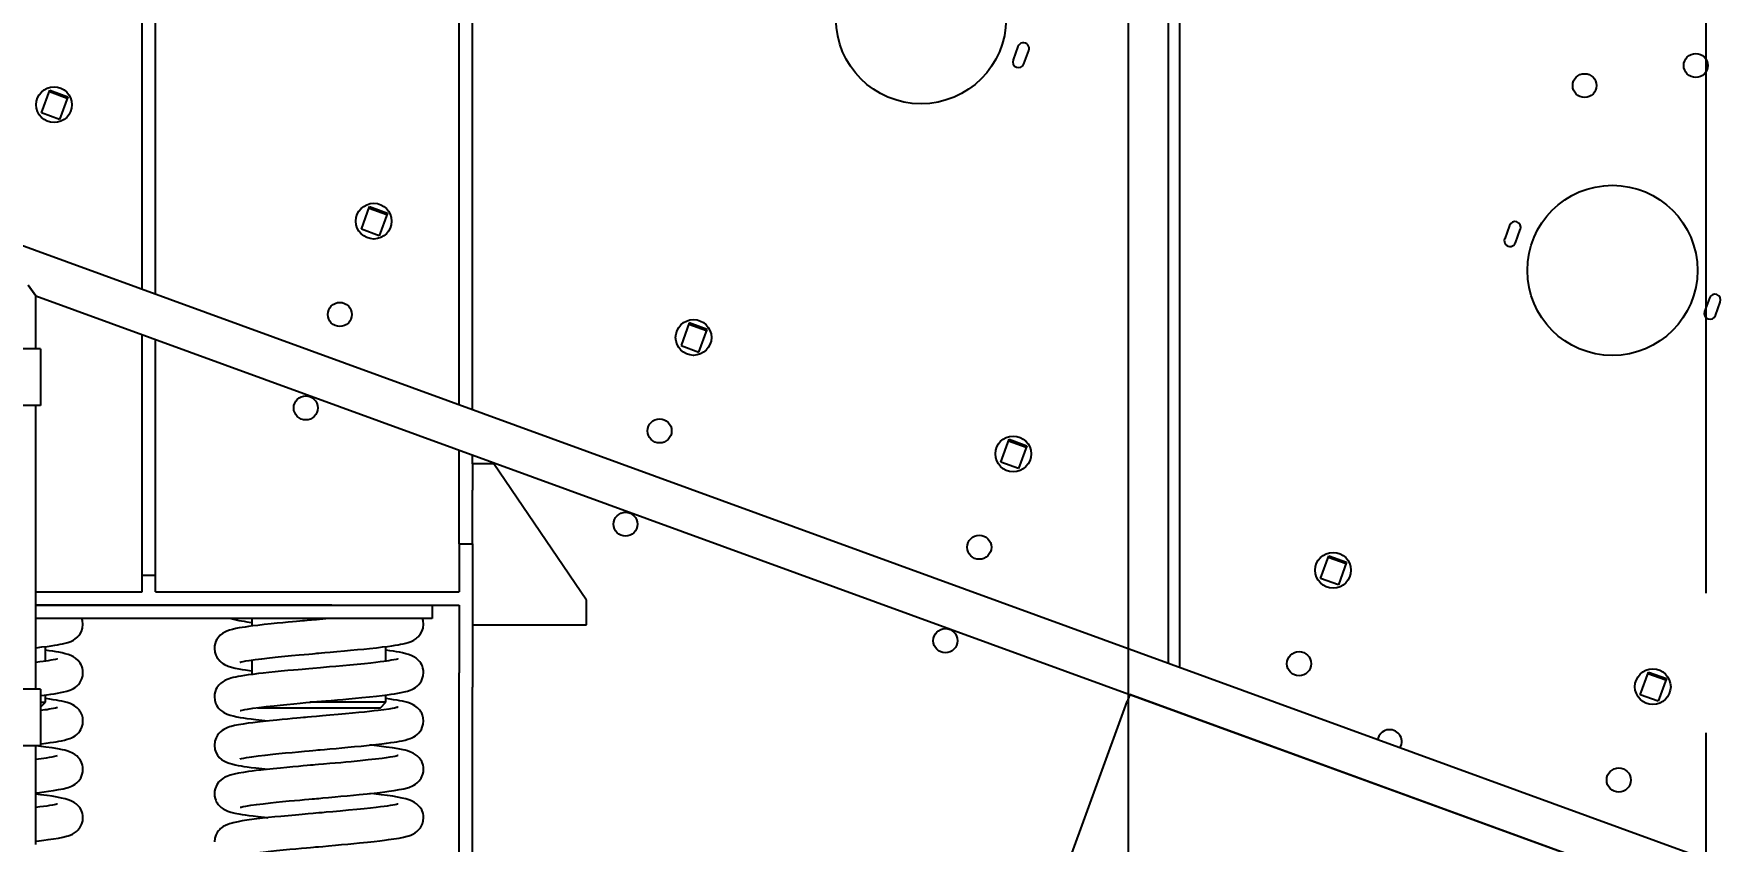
# Model space of a CAD drawing. Header units: millimetres. Extents: x 0 to 55611, y 0 to 32827.
# Drawn here: x 19428 to 20939, y 28227 to 28950 of the extents above; entities that cross this region are included whole.
import ezdxf

# ---------------------------------------------------------------- set-up
doc = ezdxf.new("R2010")
doc.units = ezdxf.units.MM
doc.header["$LTSCALE"] = 10
doc.header["$PDSIZE"] = -1
doc.linetypes.add('CENTER', pattern=[50.8, 31.75, -6.35, 6.35, -6.35])
doc.linetypes.add('SLD-Continua', pattern=[0])
for name, color, linetype in [('EQUIPO', 30, 'SLD-Continua'), ('FIMSA-CENTROS', 3, 'CENTER'), ('STRUC', 5, 'SLD-Continua')]:
    doc.layers.add(name, color=color, linetype=linetype)
doc.styles.add('1', font='romans.shx', dxfattribs={"height": 125})
doc.dimstyles.new('50', dxfattribs={"dimscale": 0, "dimtxt": 125, "dimasz": 125, "dimexe": 125, "dimexo": 125, "dimgap": 50, "dimtad": 1, "dimdec": 0, "dimlfac": 49.861111, "dimzin": 1, "dimtxsty": '1', "dimcen": 2.5, "dimclrd": 1, "dimclre": 1, "dimadec": 0, "dimazin": 0, "dimtfac": 1, "dimtdec": 0, "dimtmove": 0, "dimatfit": 3, "dimfxl": 1, "dimtzin": 1, "dimarcsym": 0})

# ---------------------------------------------------------------- blocks, each defined once
blk = doc.blocks.new('*D107')
at = {"color": 1, "lineweight": -2, "transparency": 16777216}
for p, q in [((17583.4, 28887.9), (17583.4, 31015.6)), ((29013, 23894.3), (29013, 31015.6)), ((28888, 30890.6), (17708.4, 30890.6))]:
    blk.add_line(p, q, dxfattribs=at)
at = {"color": 1, "transparency": 16777216}
for points in [[(17708.4, 30911.4), (17708.4, 30869.8), (17583.4, 30890.6)], [(28888, 30911.4), (28888, 30869.8), (29013, 30890.6)]]:
    blk.add_solid(points, dxfattribs=at)
at = {"layer": 'Defpoints', "color": 0, "transparency": 16777216}
for p in [(17583.4, 30890.6), (17583.4, 28762.9), (29013, 23769.3)]:
    blk.add_point(p, dxfattribs=at)
at = {"color": 0, "transparency": 16777216, "insert": (23298.2, 31003.1), "char_height": 125, "attachment_point": 5, "style": '1'}
blk.add_mtext('11430', dxfattribs=at)
blk = doc.blocks.new('*D108')
at = {"color": 1, "lineweight": -2, "transparency": 16777216}
for p, q in [((17583.4, 28887.9), (17583.4, 30587.3)), ((20408.4, 27752.3), (20408.4, 30587.3)), ((17708.4, 30462.3), (20283.4, 30462.3))]:
    blk.add_line(p, q, dxfattribs=at)
at = {"color": 1, "transparency": 16777216}
for points in [[(17708.4, 30483.1), (17708.4, 30441.4), (17583.4, 30462.3)], [(20283.4, 30483.1), (20283.4, 30441.4), (20408.4, 30462.3)]]:
    blk.add_solid(points, dxfattribs=at)
at = {"layer": 'Defpoints', "color": 0, "transparency": 16777216}
for p in [(20408.4, 30462.3), (17583.4, 28762.9), (20408.4, 27627.3)]:
    blk.add_point(p, dxfattribs=at)
at = {"color": 0, "transparency": 16777216, "insert": (18995.9, 30574.8), "char_height": 125, "attachment_point": 5, "style": '1'}
blk.add_mtext('2825', dxfattribs=at)
blk = doc.blocks.new('*D109')
at = {"color": 1, "lineweight": -2, "transparency": 16777216}
for p, q in [((20408.4, 27752.3), (20408.4, 30587.3)), ((20926, 28448.7), (20926, 30587.3)), ((20533.4, 30462.3), (20801, 30462.3))]:
    blk.add_line(p, q, dxfattribs=at)
at = {"color": 1, "transparency": 16777216}
for points in [[(20533.4, 30483.1), (20533.4, 30441.4), (20408.4, 30462.3)], [(20801, 30483.1), (20801, 30441.4), (20926, 30462.3)]]:
    blk.add_solid(points, dxfattribs=at)
at = {"layer": 'Defpoints', "color": 0, "transparency": 16777216}
for p in [(20926, 30462.3), (20926, 28323.7), (20408.4, 27627.3)]:
    blk.add_point(p, dxfattribs=at)
at = {"color": 0, "transparency": 16777216, "insert": (20667.2, 30574.8), "char_height": 125, "attachment_point": 5, "style": '1'}
blk.add_mtext('518', dxfattribs=at)
blk = doc.blocks.new('*D110')
at = {"color": 1, "lineweight": -2, "transparency": 16777216}
for p, q in [((20926, 28448.7), (20926, 30587.3)), ((29013, 23894.3), (29013, 30587.3)), ((21051, 30462.3), (28888, 30462.3))]:
    blk.add_line(p, q, dxfattribs=at)
at = {"color": 1, "transparency": 16777216}
for points in [[(21051, 30483.1), (21051, 30441.4), (20926, 30462.3)], [(28888, 30483.1), (28888, 30441.4), (29013, 30462.3)]]:
    blk.add_solid(points, dxfattribs=at)
at = {"layer": 'Defpoints', "color": 0, "transparency": 16777216}
for p in [(29013, 30462.3), (20926, 28323.7), (29013, 23769.3)]:
    blk.add_point(p, dxfattribs=at)
at = {"color": 0, "transparency": 16777216, "insert": (24969.5, 30574.8), "char_height": 125, "attachment_point": 5, "style": '1'}
blk.add_mtext('8087', dxfattribs=at)

msp = doc.modelspace()

# ---------------------------------------------------------------- linework, layer by layer
at = {"color": 7, "linetype": 'SLD-Continua', "lineweight": 25}
for p, q in [((19434, 28667.6), (19334, 28667.6)), ((19434, 28667.6), (19434, 28666.8)), ((19434, 28666.8), (19434, 28617.6)), ((19434, 28616.8), (19334, 28616.8)), ((19434, 28617.6), (19434, 28616.8)), ((19433.9, 28362.8), (19333.9, 28362.8)), ((19433.9, 28362.8), (19433.9, 28362)), ((19433.9, 28362), (19433.9, 28312.8)), ((19433.9, 28312), (19333.9, 28312)), ((19433.9, 28312.8), (19433.9, 28312))]:
    msp.add_line(p, q, dxfattribs=at)
at = {"layer": 'EQUIPO', "linetype": 'SLD-Continua', "lineweight": 25}
for p, q in [((19808.8, 28617.5), (19808.8, 29709.4)), ((19820.8, 28613.2), (19820.8, 29709.4)), ((20444, 29272.7), (20444, 28386.1)), ((20454, 29272.7), (20454, 28382.4)), ((19524.8, 28721), (19524.8, 29218.9)), ((19536.8, 28716.6), (19536.8, 29218.9)), ((20309.4, 28938.4), (20305.1, 28926.5)), ((20314.8, 28923), (20319.1, 28934.9)), ((19434.9, 28878.9), (19442.3, 28899.2)), ((19441.8, 28898), (19457.8, 28892.1)), ((19442.3, 28899.2), (19458.3, 28893.4)), ((19458.3, 28893.4), (19450.9, 28873.1)), ((19450.9, 28873.1), (19434.9, 28878.9)), ((19721.3, 28774.7), (19728.7, 28795)), ((19728.3, 28793.7), (19744.2, 28787.9)), ((19728.7, 28795), (19744.7, 28789.2)), ((19744.7, 28789.2), (19737.3, 28768.8)), ((19737.3, 28768.8), (19721.3, 28774.7)), ((20749.7, 28778.2), (20745.4, 28766.2)), ((20755.1, 28762.7), (20759.4, 28774.6)), ((20928.8, 28713), (20924.4, 28701.1)), ((20934.1, 28697.6), (20938.4, 28709.5)), ((20015, 28690.8), (20007.6, 28670.5)), ((20030.9, 28685), (20015, 28690.8)), ((19524.8, 28465), (19524.8, 28680.4)), ((19536.8, 28465), (19536.8, 28676.1)), ((20030.5, 28683.7), (20014.5, 28689.5)), ((20023.5, 28664.7), (20030.9, 28685)), ((20007.6, 28670.5), (20023.5, 28664.7)), ((20294, 28566.2), (20301.4, 28586.6)), ((20300.9, 28585.3), (20316.9, 28579.5)), ((20301.4, 28586.6), (20317.3, 28580.8)), ((19808.8, 28493), (19808.8, 28577)), ((19820.8, 28564.5), (19820.8, 28572.6)), ((20317.3, 28580.8), (20309.9, 28560.4)), ((19839.8, 28564.5), (19820.8, 28564.5)), ((19820.8, 28564.5), (19820.8, 28541)), ((19922.8, 28442.5), (19839.8, 28564.5)), ((20309.9, 28560.4), (20294, 28566.2)), ((19820.8, 28493), (19820.8, 28541)), ((19808.8, 28493), (19820.8, 28493)), ((19808.8, 28493), (19808.8, 28450)), ((19820.8, 28493), (19820.8, 28377.4)), ((20580.4, 28462), (20587.8, 28482.3)), ((20587.3, 28481), (20603.3, 28475.2)), ((20587.8, 28482.3), (20603.8, 28476.5)), ((19524.8, 28450), (19524.8, 28465)), ((19524.8, 28465), (19536.8, 28465)), ((19536.8, 28450), (19536.8, 28465)), ((20603.8, 28476.5), (20596.4, 28456.2)), ((19429.6, 28450), (19524.8, 28450)), ((19536.8, 28450), (19808.8, 28450)), ((20596.4, 28456.2), (20580.4, 28462)), ((19694.8, 28438), (19429.6, 28438)), ((19429.6, 28438), (19808.8, 28438)), ((19784.8, 28438), (19784.8, 28426)), ((19808.8, 28438), (19808.8, 28377.4)), ((19922.8, 28420.5), (19922.8, 28442.5)), ((19694.8, 28426), (19429.6, 28426)), ((19471.9, 28421), (19471.9, 28420.9)), ((19623.3, 28426), (19623.3, 28419.3)), ((19784.8, 28426), (19694.8, 28426)), ((19776.9, 28421), (19776.9, 28420.9)), ((19820.8, 28420.5), (19922.8, 28420.5)), ((19438.3, 28387.9), (19438.3, 28400.9)), ((19623.3, 28388.9), (19623.3, 28375.9)), ((19743.3, 28387.9), (19743.3, 28400.9)), ((19808.8, 28364.7), (19808.8, 28377.4)), ((19820.8, 28377.4), (19820.8, 28364.7)), ((20866.8, 28357.7), (20874.2, 28378.1)), ((20873.7, 28376.8), (20889.7, 28371)), ((20874.2, 28378.1), (20890.2, 28372.3)), ((20890.2, 28372.3), (20882.8, 28351.9)), ((19438.3, 28351), (19438.3, 28357.6)), ((19743.3, 28351), (19743.3, 28357.6)), ((19808.8, 28108), (19808.8, 28364.7)), ((19820.8, 28108), (19820.8, 28364.7)), ((20882.8, 28351.9), (20866.8, 28357.7)), ((19433.9, 28346.6), (19438.3, 28351)), ((19433.9, 28351), (19438.3, 28351)), ((19628, 28346.3), (19628.3, 28346)), ((19628.3, 28346), (19738.3, 28346)), ((19743.3, 28351), (19675.1, 28351)), ((19738.3, 28346), (19743.3, 28351)), ((19471.8, 28334.3), (19471.8, 28334.3)), ((19776.8, 28334.3), (19776.8, 28334.3))]:
    msp.add_line(p, q, dxfattribs=at)
at = {"layer": 'EQUIPO', "linetype": 'SLD-Continua', "lineweight": 25, "flags": 128}
for points in [[(19429.6, 28399.9), (19429.9, 28399.9), (19435.2, 28400.6), (19439.7, 28401.1), (19443.5, 28401.7), (19446.6, 28402.1), (19449.2, 28402.6), (19451.4, 28403), (19453.7, 28403.5), (19456, 28404), (19458.3, 28404.7), (19460.9, 28405.6), (19463.3, 28406.8), (19465, 28407.9), (19466.1, 28408.7), (19466.9, 28409.4), (19467.4, 28409.9), (19468.2, 28410.8), (19469.3, 28412.2), (19470.5, 28414.4), (19471.5, 28417.3), (19471.9, 28420.9)], [(19471.9, 28420.7), (19471.6, 28424.2), (19471, 28426)], [(19692.3, 28426), (19686.7, 28425.5), (19681.1, 28425), (19676.5, 28424.6), (19672.8, 28424.3), (19670.2, 28424), (19668.5, 28423.9), (19666.2, 28423.7), (19663.2, 28423.4), (19659.7, 28423.1), (19655.6, 28422.7), (19650.9, 28422.3), (19645.8, 28421.8), (19640.4, 28421.2), (19634.1, 28420.6), (19628.6, 28419.9), (19624, 28419.4), (19620.2, 28418.9), (19617.1, 28418.4), (19614.6, 28418), (19611.9, 28417.6), (19608.9, 28417), (19605.8, 28416.3), (19603.1, 28415.5), (19600.9, 28414.7), (19598.9, 28413.8), (19597, 28412.7), (19594.9, 28411.1), (19593.6, 28409.7), (19591.8, 28407.3), (19591, 28405.7), (19590.3, 28403.8), (19589.8, 28401.5), (19589.6, 28399)], [(19612.6, 28387), (19612.6, 28387), (19612.9, 28387.1), (19613.6, 28387.3), (19615.3, 28387.6), (19617.8, 28388.1), (19620.8, 28388.6), (19626.1, 28389.3), (19632.1, 28390.1), (19638.9, 28390.9), (19646.8, 28391.7), (19652.6, 28392.3), (19658.8, 28392.8), (19665.5, 28393.4), (19670.1, 28393.9), (19674.1, 28394.2), (19677.4, 28394.5), (19679.8, 28394.7), (19681.5, 28394.9), (19683.3, 28395), (19685.6, 28395.2), (19688.6, 28395.5), (19693.4, 28395.9), (19699.3, 28396.4), (19706.1, 28397.1), (19711.7, 28397.6), (19717.8, 28398.2), (19723.5, 28398.7), (19728.7, 28399.3), (19734.9, 28399.9), (19740.2, 28400.6), (19744.7, 28401.1), (19748.5, 28401.7), (19751.6, 28402.1), (19754.2, 28402.6), (19756.4, 28403), (19758.7, 28403.5), (19761, 28404), (19763.3, 28404.7), (19765.9, 28405.6), (19768.3, 28406.8), (19770, 28407.9), (19771.1, 28408.7), (19771.9, 28409.4), (19772.4, 28409.9), (19773.2, 28410.8), (19774.3, 28412.2), (19775.5, 28414.4), (19776.5, 28417.3), (19776.9, 28420.9)], [(19776.9, 28420.7), (19776.6, 28424.2), (19776, 28426.2)], [(19448.9, 28389.9), (19448.9, 28389.9), (19448.6, 28389.8), (19447.4, 28389.5), (19445.3, 28389.1), (19443.1, 28388.7), (19440.8, 28388.3), (19438.7, 28388), (19436.3, 28387.7), (19433.2, 28387.3), (19429.6, 28386.8)], [(19471.9, 28377.3), (19471.8, 28379.6), (19471.4, 28381.6), (19470.9, 28383.3), (19470.3, 28384.7), (19469.5, 28386), (19468.6, 28387.3), (19467.5, 28388.6), (19465.3, 28390.5), (19463.3, 28391.8), (19460.9, 28392.9), (19458.6, 28393.8), (19456.1, 28394.5), (19453.2, 28395.2), (19450.4, 28395.8), (19447.9, 28396.2), (19445, 28396.7), (19441.7, 28397.1), (19438.3, 28397.6)], [(19589.6, 28399.3), (19590, 28395.9), (19590.8, 28393.2), (19591.8, 28391.3), (19592.3, 28390.5), (19592.8, 28389.9), (19593.6, 28389), (19593.9, 28388.6), (19594.2, 28388.3), (19594.5, 28388.1), (19594.8, 28387.8), (19595, 28387.6), (19595.3, 28387.3), (19595.5, 28387.1), (19596.2, 28386.5), (19597.3, 28385.7), (19598.8, 28384.8), (19602, 28383.4), (19605, 28382.5), (19608.2, 28381.7), (19611.4, 28381.1), (19614.6, 28380.5), (19617.5, 28380.1), (19621, 28379.6), (19623.3, 28379.3)], [(19753.9, 28389.9), (19753.9, 28389.9), (19753.6, 28389.8), (19752.4, 28389.5), (19750.3, 28389.1), (19748.1, 28388.7), (19745.8, 28388.3), (19743.7, 28388), (19741.3, 28387.7), (19738.2, 28387.3), (19734.3, 28386.8), (19729.7, 28386.2), (19724.1, 28385.6), (19717.6, 28385), (19711.1, 28384.4), (19704.7, 28383.8), (19698.5, 28383.2), (19692.7, 28382.7), (19684.7, 28382), (19677.7, 28381.4), (19674.2, 28381.1), (19671.1, 28380.8), (19668.2, 28380.5), (19664.7, 28380.2), (19660.4, 28379.8), (19655.3, 28379.4), (19649.5, 28378.8), (19644, 28378.3), (19638.4, 28377.7), (19633.4, 28377.2), (19629, 28376.7), (19624, 28376), (19619.9, 28375.5), (19616.5, 28375), (19613.4, 28374.5), (19610.9, 28374.1), (19608.7, 28373.6), (19606.5, 28373.1), (19604.5, 28372.6), (19602.8, 28372.1), (19601, 28371.4), (19599, 28370.5), (19597.1, 28369.4), (19595, 28367.8), (19593.6, 28366.4), (19591.9, 28364.1), (19591, 28362.4), (19590.3, 28360.5), (19589.8, 28358.2), (19589.6, 28355.7)], [(19776.9, 28377.3), (19776.8, 28379.6), (19776.4, 28381.6), (19775.9, 28383.3), (19775.3, 28384.7), (19774.5, 28386), (19773.6, 28387.3), (19772.5, 28388.6), (19770.3, 28390.5), (19768.3, 28391.8), (19765.9, 28392.9), (19763.6, 28393.8), (19761.1, 28394.5), (19758.2, 28395.2), (19755.4, 28395.8), (19752.9, 28396.2), (19750, 28396.7), (19746.7, 28397.1), (19743.3, 28397.6)], [(19433.9, 28357.1), (19434.9, 28357.2), (19439.3, 28357.7), (19443, 28358.3), (19446, 28358.7), (19449, 28359.2), (19451.8, 28359.7), (19454.7, 28360.4), (19457.5, 28361.1), (19460, 28361.9), (19461.5, 28362.6), (19463.4, 28363.5), (19464.8, 28364.4), (19466.3, 28365.6), (19467.8, 28367), (19469.1, 28368.6), (19470.1, 28370.2), (19470.8, 28371.9), (19471.7, 28374.7), (19471.9, 28377.6)], [(19612.6, 28343.7), (19612.7, 28343.7), (19613.3, 28343.8), (19614.6, 28344.1), (19616.8, 28344.6), (19619.4, 28345), (19624.2, 28345.8), (19629.8, 28346.5), (19636, 28347.2), (19643.2, 28348), (19648.6, 28348.5), (19654.4, 28349.1), (19660.7, 28349.7), (19666.4, 28350.2), (19671.5, 28350.7), (19675.8, 28351), (19679.2, 28351.3), (19681.6, 28351.6), (19683.3, 28351.7), (19685.7, 28351.9), (19689.4, 28352.2), (19694.2, 28352.7), (19699.9, 28353.2), (19704.8, 28353.6), (19710.2, 28354.1), (19716, 28354.6), (19721.8, 28355.2), (19728.7, 28355.9), (19734.7, 28356.6), (19739.9, 28357.2), (19744.3, 28357.7), (19748, 28358.3), (19751, 28358.7), (19754, 28359.2), (19756.8, 28359.7), (19759.7, 28360.4), (19762.5, 28361.1), (19765, 28361.9), (19766.5, 28362.6), (19768.4, 28363.5), (19769.8, 28364.4), (19771.3, 28365.6), (19772.8, 28367), (19774.1, 28368.6), (19775.1, 28370.2), (19775.8, 28371.9), (19776.7, 28374.7), (19776.9, 28377.6), (19776.9, 28377.6)], [(19471.9, 28334), (19471.7, 28337), (19471.1, 28339.4), (19470.3, 28341.2), (19469.7, 28342.4), (19469.2, 28343.1), (19468.7, 28343.9), (19467.8, 28344.9), (19466.6, 28346.1), (19465.5, 28347), (19464.2, 28347.9), (19462.8, 28348.7), (19460.4, 28349.8), (19457.9, 28350.7), (19455.5, 28351.3), (19453.1, 28351.9), (19450.7, 28352.4), (19448.3, 28352.8), (19445.2, 28353.3), (19442.1, 28353.8), (19438.3, 28354.3), (19438.3, 28354.3)], [(19589.6, 28355.9), (19589.9, 28353), (19590.7, 28350.2), (19591.5, 28348.5), (19592.5, 28346.9), (19593.7, 28345.4), (19595.2, 28343.9), (19596.8, 28342.7), (19598.2, 28341.8), (19601, 28340.5), (19603.7, 28339.6), (19606.6, 28338.8), (19609.8, 28338.1), (19612.7, 28337.5), (19615.8, 28337), (19618.8, 28336.6), (19622.5, 28336.1), (19626.9, 28335.5), (19632.1, 28334.9), (19637.6, 28334.3)], [(19754.1, 28346.6), (19754, 28346.6), (19753.5, 28346.5), (19752.7, 28346.3), (19751.1, 28345.9), (19748.8, 28345.5), (19746, 28345), (19741.3, 28344.3), (19736.2, 28343.7), (19732.7, 28343.3), (19728.7, 28342.8), (19724.2, 28342.3), (19719.1, 28341.8), (19713.4, 28341.3), (19707.2, 28340.7), (19700.4, 28340.1), (19693.1, 28339.4), (19686.5, 28338.8), (19681, 28338.3), (19676.5, 28337.9), (19673, 28337.6), (19671.2, 28337.5), (19669.4, 28337.3), (19666.9, 28337.1), (19663.6, 28336.8), (19659.7, 28336.4), (19655.2, 28336), (19650.3, 28335.6), (19645.6, 28335.1), (19638.9, 28334.4), (19633.2, 28333.8), (19628.2, 28333.2), (19624, 28332.7), (19620, 28332.2), (19615.4, 28331.5), (19611.3, 28330.8), (19607.7, 28330.1), (19604.6, 28329.3), (19603.2, 28328.9), (19601.6, 28328.3), (19599.9, 28327.6), (19598.2, 28326.7), (19596.6, 28325.8), (19595.1, 28324.5), (19594.4, 28323.9), (19593.6, 28323.1), (19592.4, 28321.6), (19591.1, 28319.3), (19590, 28316.3), (19589.6, 28312.3)], [(19776.9, 28334), (19776.7, 28337), (19776.1, 28339.4), (19775.3, 28341.2), (19774.7, 28342.4), (19774.2, 28343.1), (19773.7, 28343.9), (19772.8, 28344.9), (19771.6, 28346.1), (19770.5, 28347), (19769.2, 28347.9), (19767.8, 28348.7), (19765.4, 28349.8), (19762.9, 28350.7), (19760.5, 28351.3), (19758.1, 28351.9), (19755.7, 28352.4), (19753.3, 28352.8), (19750.2, 28353.3), (19747.1, 28353.8), (19743.3, 28354.3), (19743.3, 28354.3)], [(19433.9, 28313.7), (19434.6, 28313.8), (19438.9, 28314.4), (19442.6, 28314.9), (19445.6, 28315.3), (19448, 28315.7), (19450.3, 28316.1), (19452.8, 28316.6), (19455.4, 28317.2), (19457.9, 28317.9), (19460, 28318.6), (19461.5, 28319.2), (19463.3, 28320.1), (19464.8, 28321), (19466.3, 28322.2), (19467.8, 28323.7), (19469.1, 28325.2), (19470, 28326.8), (19470.8, 28328.6), (19471.7, 28331.3), (19471.9, 28334.3)], [(19612.6, 28300.3), (19612.6, 28300.3), (19612.8, 28300.4), (19613.9, 28300.7), (19615.9, 28301.1), (19618.5, 28301.6), (19623.3, 28302.3), (19628.8, 28303), (19635, 28303.8), (19642, 28304.5), (19647.4, 28305.1), (19653.2, 28305.7), (19659.4, 28306.2), (19665.1, 28306.8), (19670.2, 28307.2), (19674.5, 28307.6), (19677.9, 28307.9), (19680.4, 28308.1), (19682.2, 28308.3), (19684.5, 28308.5), (19688.2, 28308.8), (19693, 28309.2), (19698.8, 28309.7), (19703.8, 28310.2), (19709.3, 28310.7), (19715.2, 28311.3), (19721.2, 28311.8), (19728.2, 28312.5), (19734.3, 28313.2), (19739.6, 28313.8), (19743.9, 28314.4), (19747.6, 28314.9), (19750.6, 28315.3), (19753, 28315.7), (19755.3, 28316.1), (19757.8, 28316.6), (19760.4, 28317.2), (19762.9, 28317.9), (19765, 28318.6), (19766.5, 28319.2), (19768.3, 28320.1), (19769.8, 28321), (19771.3, 28322.2), (19772.8, 28323.7), (19774.1, 28325.2), (19775, 28326.8), (19775.8, 28328.6), (19776.7, 28331.3), (19776.9, 28334.3)], [(19471.9, 28290.7), (19471.8, 28292.8), (19471.5, 28294.8), (19470.3, 28297.9), (19469.1, 28300), (19468, 28301.4), (19466.3, 28303), (19464.6, 28304.4), (19462.6, 28305.5), (19459.8, 28306.7), (19457.5, 28307.5), (19455.6, 28308), (19453.7, 28308.4), (19449.3, 28309.3), (19444.2, 28310.1), (19438.5, 28310.9), (19432.2, 28311.7), (19429.8, 28312)], [(19589.6, 28312.6), (19590.1, 28308.8), (19591.1, 28305.9), (19592.4, 28303.7), (19594, 28301.7), (19596.1, 28299.9), (19598.2, 28298.5), (19600.6, 28297.3), (19602.8, 28296.5), (19605.3, 28295.8), (19608.2, 28295.1), (19611, 28294.5), (19613.5, 28294.1), (19616, 28293.6), (19619, 28293.2), (19622.6, 28292.7), (19626.9, 28292.2), (19632.1, 28291.6), (19637.6, 28291)], [(19776.9, 28290.7), (19776.8, 28292.8), (19776.5, 28294.8), (19775.3, 28297.9), (19774.1, 28300), (19773, 28301.4), (19771.3, 28303), (19769.6, 28304.4), (19767.6, 28305.5), (19764.8, 28306.7), (19762.5, 28307.5), (19760.6, 28308), (19758.7, 28308.4), (19754.3, 28309.3), (19749.2, 28310.1), (19743.5, 28310.9), (19737.2, 28311.7), (19730.6, 28312.5), (19728.9, 28312.6)], [(19754.1, 28303.3), (19754, 28303.3), (19753.4, 28303.1), (19752.5, 28302.9), (19751.2, 28302.6), (19749.6, 28302.3), (19746.9, 28301.8), (19743.6, 28301.3), (19739.9, 28300.8), (19734, 28300.1), (19727.5, 28299.4), (19720.2, 28298.6), (19712, 28297.8), (19707.5, 28297.4), (19702.8, 28296.9), (19697.8, 28296.5), (19692.9, 28296.1), (19687.3, 28295.6), (19682.9, 28295.2), (19679.8, 28294.9), (19678.1, 28294.8), (19675.8, 28294.6), (19672.8, 28294.3), (19669.2, 28294), (19664.9, 28293.6), (19660, 28293.1), (19654.5, 28292.6), (19648.9, 28292.1), (19642.2, 28291.4), (19636.4, 28290.8), (19631.3, 28290.3), (19627, 28289.8), (19623.4, 28289.3), (19620.3, 28288.9), (19615.8, 28288.2), (19611.3, 28287.5), (19607.2, 28286.6), (19603.7, 28285.7), (19602.4, 28285.3), (19600.9, 28284.7), (19599.1, 28283.9), (19597.1, 28282.8), (19595.3, 28281.4), (19594.3, 28280.5), (19593.4, 28279.5), (19591.7, 28277), (19590.2, 28273.5), (19589.8, 28271.4), (19589.6, 28269)], [(19429.6, 28269.9), (19432.9, 28270.3), (19437.2, 28270.8), (19440.9, 28271.3), (19445.6, 28272), (19450.1, 28272.8), (19454.2, 28273.6), (19457.5, 28274.5), (19458.7, 28274.8), (19460, 28275.3), (19461.6, 28275.9), (19463.3, 28276.8), (19464.9, 28277.8), (19466.4, 28278.9), (19467.3, 28279.8), (19468.2, 28280.8), (19469.9, 28283.2), (19471.3, 28286.6), (19471.8, 28288.7), (19471.9, 28291)], [(19612.6, 28257), (19612.7, 28257), (19613.5, 28257.2), (19615.3, 28257.6), (19617.7, 28258.1), (19622.2, 28258.8), (19627.4, 28259.5), (19633.3, 28260.2), (19640, 28261), (19645.1, 28261.5), (19650.6, 28262.1), (19656.6, 28262.7), (19661.4, 28263.1), (19666.2, 28263.5), (19670.4, 28263.9), (19674.1, 28264.2), (19677.1, 28264.5), (19679.4, 28264.7), (19681.1, 28264.9), (19683.2, 28265), (19686.9, 28265.4), (19691.8, 28265.8), (19697.8, 28266.3), (19703, 28266.8), (19708.7, 28267.3), (19714.3, 28267.8), (19719.4, 28268.3), (19726.6, 28269.1), (19732.8, 28269.7), (19737.9, 28270.3), (19742.2, 28270.8), (19745.9, 28271.3), (19750.6, 28272), (19755.1, 28272.8), (19759.2, 28273.6), (19762.5, 28274.5), (19763.7, 28274.8), (19765, 28275.3), (19766.6, 28275.9), (19768.3, 28276.8), (19769.9, 28277.8), (19771.4, 28278.9), (19772.3, 28279.8), (19773.2, 28280.8), (19774.9, 28283.2), (19776.3, 28286.6), (19776.8, 28288.7), (19776.9, 28291)], [(19471.9, 28247.3), (19471.8, 28249.5), (19471.5, 28251.5), (19470.3, 28254.6), (19469, 28256.7), (19467.9, 28258.1), (19465.8, 28260.1), (19463.9, 28261.4), (19461.1, 28262.9), (19458.7, 28263.8), (19456, 28264.6), (19452.7, 28265.3), (19448.8, 28266.1), (19444.4, 28266.8), (19439.7, 28267.4), (19433.9, 28268.2), (19429.6, 28268.7)], [(19589.6, 28269.3), (19589.8, 28267), (19590.2, 28265), (19590.8, 28263.4), (19591.3, 28262.2), (19592, 28261), (19592.4, 28260.3), (19593, 28259.6), (19594.1, 28258.3), (19595.7, 28256.9), (19597.5, 28255.6), (19599.2, 28254.6), (19601.7, 28253.6), (19604.5, 28252.7), (19607.9, 28251.8), (19611.4, 28251.1), (19614.6, 28250.6), (19617.2, 28250.1), (19620.4, 28249.7), (19624.3, 28249.2), (19628.9, 28248.6), (19634.3, 28248), (19637.6, 28247.6)], [(19776.9, 28247.3), (19776.8, 28249.5), (19776.5, 28251.5), (19775.3, 28254.6), (19774, 28256.7), (19772.9, 28258.1), (19770.8, 28260.1), (19768.9, 28261.4), (19766.1, 28262.9), (19763.7, 28263.8), (19761, 28264.6), (19757.7, 28265.3), (19753.8, 28266.1), (19749.4, 28266.8), (19744.7, 28267.4), (19738.9, 28268.2), (19732.6, 28268.9), (19728.9, 28269.3)], [(19448.9, 28259.9), (19448.9, 28259.9), (19448.6, 28259.8), (19447.7, 28259.6), (19446.2, 28259.3), (19444.5, 28259), (19442, 28258.5), (19439.4, 28258.1), (19436.7, 28257.7), (19433.4, 28257.3), (19429.6, 28256.8)], [(19753.9, 28259.9), (19753.9, 28259.9), (19753.6, 28259.8), (19752.7, 28259.6), (19751.2, 28259.3), (19749.5, 28259), (19747, 28258.5), (19744.4, 28258.1), (19741.7, 28257.7), (19738.4, 28257.3), (19734.4, 28256.8), (19729.6, 28256.3), (19723.9, 28255.7), (19717.3, 28255), (19709.8, 28254.3), (19702.3, 28253.6), (19695.7, 28253), (19689.9, 28252.5), (19686.2, 28252.1), (19683.1, 28251.9), (19680.5, 28251.6), (19678.2, 28251.4), (19673.7, 28251), (19668.3, 28250.6), (19662.2, 28250), (19655.8, 28249.4), (19649.2, 28248.8), (19643.7, 28248.3), (19638.2, 28247.7), (19632.7, 28247.1), (19625.2, 28246.2), (19618.8, 28245.3), (19614.6, 28244.7), (19611, 28244.1), (19607.9, 28243.5), (19606.6, 28243.2), (19605.5, 28242.9), (19604.5, 28242.6), (19603.3, 28242.3), (19601.6, 28241.7), (19599.6, 28240.8), (19597.6, 28239.8), (19596.1, 28238.7), (19595.1, 28237.9), (19594.4, 28237.2), (19593.8, 28236.6), (19593.2, 28236), (19592, 28234.3), (19590.8, 28232), (19589.9, 28229.2), (19589.6, 28226)], [(19429.6, 28226.6), (19432.8, 28227), (19436.9, 28227.5), (19440.7, 28228), (19445.4, 28228.6), (19450, 28229.4), (19454, 28230.2), (19457.3, 28231.1), (19458.8, 28231.5), (19460.5, 28232.1), (19462.5, 28233), (19464.4, 28234.2), (19466, 28235.3), (19466.9, 28236.1), (19467.6, 28236.8), (19468.3, 28237.6), (19469.2, 28238.7), (19470.1, 28240.3), (19471, 28242.3), (19471.7, 28244.7), (19471.9, 28247.6)], [(19612.6, 28213.7), (19612.6, 28213.7), (19613, 28213.8), (19614, 28214), (19615.5, 28214.4), (19617.4, 28214.7), (19620.3, 28215.2), (19623.6, 28215.7), (19627.3, 28216.2), (19633.3, 28216.9), (19640.2, 28217.7), (19645.4, 28218.2), (19651.1, 28218.8), (19657.1, 28219.4), (19662.6, 28219.9), (19667.8, 28220.3), (19672.1, 28220.7), (19675.6, 28221), (19678.3, 28221.3), (19680.3, 28221.5), (19682.8, 28221.7), (19686.8, 28222), (19691.9, 28222.5), (19698.1, 28223), (19703.4, 28223.5), (19709.2, 28224), (19714.6, 28224.5), (19719.6, 28225), (19726.7, 28225.7), (19732.7, 28226.4), (19737.8, 28227), (19741.9, 28227.5), (19745.7, 28228), (19750.4, 28228.6), (19755, 28229.4), (19759, 28230.2), (19762.3, 28231.1), (19763.8, 28231.5), (19765.5, 28232.1), (19767.5, 28233), (19769.4, 28234.2), (19771, 28235.3), (19771.9, 28236.1), (19772.6, 28236.8), (19773.3, 28237.6), (19774.2, 28238.7), (19775.1, 28240.3), (19776, 28242.3), (19776.7, 28244.7), (19776.9, 28247.6), (19776.9, 28247.6)]]:
    msp.add_lwpolyline(points, dxfattribs=at)
at = {"layer": 'EQUIPO', "linetype": 'SLD-Continua', "lineweight": 25}
for centre, radius in [((20222.6, 28963.3), 76.2), ((20916.6, 28921.4), 10.8), ((19446, 28886.3), 16), ((20817, 28903.4), 10.7), ((20841.9, 28737.9), 76.2), ((19732.4, 28782), 16), ((19702, 28698.4), 10.8), ((20018.8, 28677.8), 16), ((19671.5, 28614.7), 10.8), ((19988.4, 28594.1), 10.8), ((20305.2, 28573.5), 16), ((19957.9, 28510.5), 10.7), ((20274.8, 28489.9), 10.8), ((20591.7, 28469.3), 16), ((20244.4, 28406.2), 10.8), ((20561.2, 28385.6), 10.8), ((20878.1, 28365), 16), ((20847.6, 28281.4), 10.8)]:
    msp.add_circle(centre, radius, dxfattribs=at)
for centre, radius, start, end in [((20314.3, 28936.7), 5.16, 340.0001, 160.0001), ((20309.9, 28924.7), 5.16, 160.0002, 340), ((20754.6, 28776.4), 5.16, 340, 160), ((20750.2, 28764.5), 5.16, 160, 340), ((20933.6, 28711.3), 5.16, 340, 160), ((20929.3, 28699.3), 5.16, 160.0001, 340), ((19635.9, 28547.6), 125.6, 255.5005, 264.2437), ((19423.6, 28450.7), 107.2, 275.5453, 283.7845), ((20642.4, 28315.7), 10.8, 330.7109, 169.2521), ((19417.2, 28440), 140.4, 275.0593, 283.1075)]:
    msp.add_arc(centre, radius, start, end, dxfattribs=at)
at = {"layer": 'FIMSA-CENTROS', "ltscale": 0.833333}
msp.add_line((20926, 27766.4), (20926, 28323.7), dxfattribs=at)
at = {"layer": 'STRUC', "linetype": 'SLD-Continua', "lineweight": 25}
for p, q in [((19396.2, 28767.8), (22490.5, 27640.5)), ((19422.9, 28724.8), (19429.7, 28715.1)), ((19429.7, 28715.1), (19422.9, 28724.8)), ((19429.7, 28715.1), (20923.2, 28171)), ((19429.7, 28667.6), (19429.7, 28715.1)), ((19429.6, 28362.8), (19429.7, 28616.8)), ((20409.5, 28358.1), (20407.2, 28351.7)), ((20879.3, 28186.9), (20409.5, 28358.1)), ((20254.4, 27932.3), (20407.2, 28351.7)), ((19429.6, 28223.5), (19429.6, 28312))]:
    msp.add_line(p, q, dxfattribs=at)

# ---------------------------------------------------------------- dimensions: what is measured, and where the dimension line sits
for base, p1, p2, override, picture, middle in [((17583.4, 30890.6), (29013, 23769.3), (17583.4, 28762.9), {"dimscale": 1, "dimlfac": 1}, '*D107', (23298.2, 31003.1)), ((20408.4, 30462.3), (17583.4, 28762.9), (20408.4, 27627.3), {"dimscale": 1, "dimlfac": 1}, '*D108', (18995.9, 30574.8)), ((20926, 30462.3), (20408.4, 27627.3), (20926, 28323.7), {"dimscale": 1, "dimlfac": 1, "dimtmove": 1}, '*D109', (20667.2, 30574.8)), ((29013, 30462.3), (20926, 28323.7), (29013, 23769.3), {"dimscale": 1, "dimlfac": 1, "dimtmove": 1}, '*D110', (24969.5, 30574.8))]:
    dim = msp.add_linear_dim(base=base, p1=p1, p2=p2, dimstyle='50', override=override)
    dim.commit()
    dim.dimension.update_dxf_attribs({"geometry": picture, "text_midpoint": middle})

doc.saveas('drawing.dxf')
